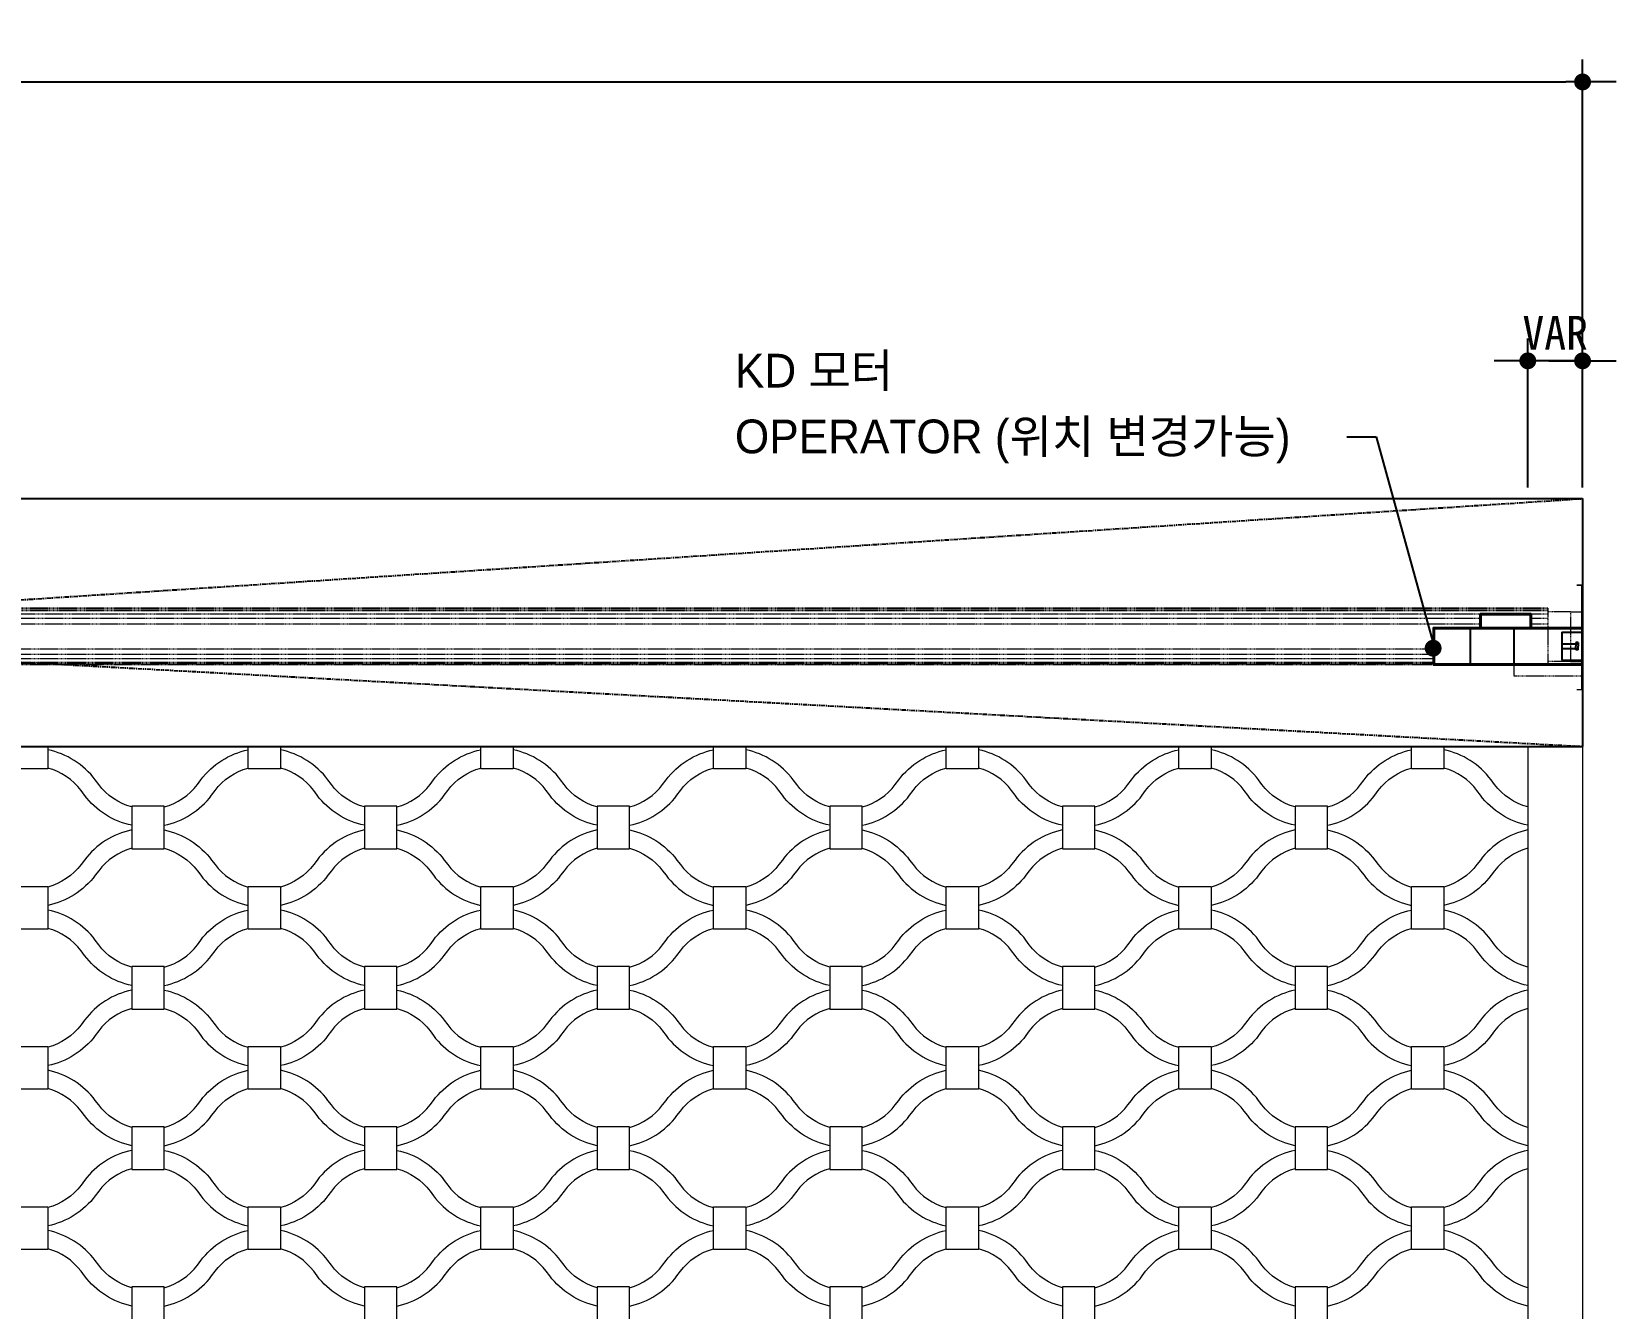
# Model space of a CAD drawing. Header units: millimetres. Extents: x -6941 to 136681, y 2065 to 58366.
# Drawn here: x 124029 to 127551, y 11319 to 14158 of the extents above; entities that cross this region are included whole.
import ezdxf

# ---------------------------------------------------------------- set-up
doc = ezdxf.new("R2010")
doc.units = ezdxf.units.MM
doc.header["$LTSCALE"] = 4
doc.header["$MEASUREMENT"] = 0
doc.linetypes.add('HIDDENX2', pattern=[0.75, 0.5, -0.25])
doc.linetypes.add('PHANTOM', pattern=[2.5, 1.25, -0.25, 0.25, -0.25, 0.25, -0.25])
doc.layers.get('0').update_dxf_attribs({"linetype": 'CONTINUOUS'})
doc.layers.get('DEFPOINTS').update_dxf_attribs({"linetype": 'CONTINUOUS'})
for name, color, linetype in [('A-DIMS', 7, 'CONTINUOUS'), ('A-MKXS-LEAD', 7, 'CONTINUOUS'), ('A-XXXX-TXT2', 3, 'CONTINUOUS'), ('도면층1', 4, 'CONTINUOUS')]:
    doc.layers.add(name, color=color, linetype=linetype)
doc.layers.add('DJ', color=7, linetype='CONTINUOUS', lineweight=5)
doc.styles.add('HY울릉도L', font='')
doc.styles.add('돋움', font='')
doc.styles.add('돋움체', font='')
doc.styles.get('HY울릉도L').set_extended_font_data('DotumChe')
doc.styles.get('돋움').set_extended_font_data('Dotum')
doc.styles.get('돋움체').set_extended_font_data('DotumChe')
doc.dimstyles.new('CDIM', dxfattribs={"dimtxt": 3, "dimasz": 1.5, "dimexe": 2, "dimexo": 1, "dimgap": 1, "dimtad": 1, "dimdec": 0, "dimrnd": 0.5, "dimzin": 0, "dimdsep": 32, "dimlunit": 6, "dimtxsty": 'HY울릉도L', "dimblk1": '_CIDOT', "dimblk2": '_CIDOT', "dimsah": 1, "dimcen": 5.5, "dimclrd": 2, "dimclre": 2, "dimclrt": 7, "dimadec": 0, "dimazin": 0, "dimtfac": 1, "dimtdec": 0, "dimtix": 1, "dimtmove": 2, "dimatfit": 1, "dimldrblk": '_CIDOT', "dimfxl": 1, "dimtolj": 1, "dimtzin": 0, "dimlwd": -1, "dimarcsym": 0})

# ---------------------------------------------------------------- blocks, each defined once
blk = doc.blocks.new('_CIDOT')
at = {"color": 0, "linetype": 'ByBlock'}
blk.add_line((2, 0), (-1, 0), dxfattribs=at)
at = {"color": 0, "linetype": 'ByBlock', "const_width": 0.5}
blk.add_lwpolyline([(-0.25, 0, 1), (0.25, 0, 1)], format="xyb", close=True, dxfattribs=at)
blk = doc.blocks.new('*D160')
at = {"layer": 'A-DIMS', "lineweight": -2, "transparency": 16777216}
for p, q in [((127354.5, 13144.6), (127354.5, 13476)), ((127476.2, 13144.6), (127476.2, 13476))]:
    blk.add_line(p, q, dxfattribs=at)
at = {"layer": 'A-DIMS', "transparency": 16777216}
for p, q in [((127317, 13426), (127279.5, 13426)), ((127476.2, 13426), (127354.5, 13426)), ((127513.7, 13426), (127551.2, 13426))]:
    blk.add_line(p, q, dxfattribs=at)
at = {"layer": 'DEFPOINTS', "color": 0, "transparency": 16777216}
for p in [(127354.5, 13426), (127354.5, 13119.6), (127476.2, 13119.6)]:
    blk.add_point(p, dxfattribs=at)
at = {"layer": 'A-DIMS', "transparency": 16777216, "xscale": 37.5, "yscale": 37.5, "zscale": 37.5}
blk.add_blockref('_CIDOT', (127354.5, 13426), dxfattribs=at)
at = {"layer": 'A-DIMS', "transparency": 16777216, "xscale": 37.5, "yscale": 37.5, "zscale": 37.5, "rotation": 180}
blk.add_blockref('_CIDOT', (127476.2, 13426), dxfattribs=at)
at = {"layer": 'A-DIMS', "color": 3, "transparency": 16777216, "insert": (127415.3, 13488.5), "char_height": 75, "attachment_point": 5, "style": '돋움체'}
blk.add_mtext('\\A1;VAR', dxfattribs=at)
blk = doc.blocks.new('*D161')
at = {"layer": 'A-DIMS', "lineweight": -2, "transparency": 16777216}
for p, q in [((118972.5, 13266.8), (118972.5, 14096.1)), ((127476.2, 13451), (127476.2, 14096.1))]:
    blk.add_line(p, q, dxfattribs=at)
at = {"layer": 'A-DIMS', "transparency": 16777216}
blk.add_line((119010, 14046.1), (127438.7, 14046.1), dxfattribs=at)
at = {"layer": 'DEFPOINTS', "color": 0, "transparency": 16777216}
for p in [(127476.2, 14046.1), (127476.2, 13426), (118972.5, 13241.8)]:
    blk.add_point(p, dxfattribs=at)
at = {"layer": 'A-DIMS', "transparency": 16777216, "xscale": 37.5, "yscale": 37.5, "zscale": 37.5, "rotation": 180}
blk.add_blockref('_CIDOT', (118972.5, 14046.1), dxfattribs=at)
at = {"layer": 'A-DIMS', "transparency": 16777216, "xscale": 37.5, "yscale": 37.5, "zscale": 37.5}
blk.add_blockref('_CIDOT', (127476.2, 14046.1), dxfattribs=at)
at = {"layer": 'A-DIMS', "color": 3, "transparency": 16777216, "insert": (123224.3, 14108.6), "char_height": 75, "attachment_point": 5, "style": '돋움체'}
blk.add_mtext('\\A1;VAR', dxfattribs=at)

msp = doc.modelspace()

# ---------------------------------------------------------------- linework, layer by layer
at = {"linetype": 'Continuous'}
for p, q in [((126952.25, 13257.09), (127017.22, 13257.09)), ((127017.22, 13257.09), (127146.65, 12790.35))]:
    msp.add_line(p, q, dxfattribs=at)
at = {"linetype": 'Continuous', "const_width": 8.3}
msp.add_lwpolyline([(127142.5, 12790.35, 1), (127150.8, 12790.35, 1)], format="xyb", close=True, dxfattribs=at)
at = {"layer": 'A-MKXS-LEAD', "const_width": 18.75}
msp.add_lwpolyline([(127134.66, 12787.13, 1), (127153.41, 12787.13, 1)], format="xyb", close=True, dxfattribs=at)
at = {"layer": 'DJ', "color": 2, "linetype": 'HIDDENX2'}
for p, q in [((127399.29, 12875.97), (119028.06, 12875.97)), ((127399.29, 12873.76), (119028.06, 12873.76)), ((127399.29, 12870.44), (119028.06, 12870.44)), ((127248.91, 12862.69), (119028.06, 12862.69)), ((127399.29, 12862.69), (127361.67, 12862.69)), ((127399.29, 12875.97), (127399.29, 12749.83)), ((127449.45, 12868.23), (127399.29, 12868.23)), ((127449.45, 12868.23), (127449.45, 12757.58)), ((127449.45, 12868.23), (127474.86, 12868.23)), ((127248.91, 12852.88), (119028.06, 12852.88)), ((127248.91, 12840.56), (119028.06, 12840.56)), ((127399.29, 12852.88), (127361.67, 12852.88)), ((127399.29, 12840.56), (127361.67, 12840.56)), ((127144.04, 12785.24), (119028.06, 12785.24)), ((127144.04, 12772.92), (119028.06, 12772.92)), ((127144.04, 12763.11), (119028.06, 12763.11)), ((127144.04, 12755.36), (119028.06, 12755.36)), ((127144.04, 12752.04), (119028.06, 12752.04)), ((127323.7, 12752.45), (127323.7, 12726)), ((127449.45, 12757.58), (127399.29, 12757.58)), ((127449.45, 12757.58), (127474.86, 12757.58)), ((127399.29, 12749.83), (119028.06, 12749.83)), ((127323.7, 12726), (127474.37, 12726))]:
    msp.add_line(p, q, dxfattribs=at)
at = {"layer": 'DJ', "color": 3}
for p, q in [((127354.49, 12568.73), (127354.49, 9581.18)), ((127476.21, 12568.73), (127476.21, 9581.18))]:
    msp.add_line(p, q, dxfattribs=at)
at = {"layer": 'DJ', "color": 6}
for points in [[(124064.73, 12568.73), (124064.73, 12566.39), (124064.73, 12518.98), (123992.9, 12518.98), (123992.9, 12566.39), (123992.9, 12568.73)], [(124581.9, 12568.73), (124581.9, 12566.39), (124581.9, 12518.98), (124510.07, 12518.98), (124510.07, 12566.39), (124510.07, 12568.73)], [(125099.06, 12568.73), (125099.06, 12566.39), (125099.06, 12518.98), (125027.24, 12518.98), (125027.24, 12566.39), (125027.24, 12568.73)], [(125616.23, 12568.73), (125616.23, 12566.39), (125616.23, 12518.98), (125544.4, 12518.98), (125544.4, 12566.39), (125544.4, 12568.73)], [(126133.4, 12568.73), (126133.4, 12566.39), (126133.4, 12518.98), (126061.57, 12518.98), (126061.57, 12566.39), (126061.57, 12568.73)], [(126650.57, 12568.73), (126650.57, 12566.39), (126650.57, 12518.98), (126578.74, 12518.98), (126578.74, 12566.39), (126578.74, 12568.73)], [(127167.74, 12568.73), (127167.74, 12566.39), (127167.74, 12518.98), (127095.91, 12518.98), (127095.91, 12566.39), (127095.91, 12568.73)]]:
    msp.add_lwpolyline(points, dxfattribs=at)
for points in [[(124251.48, 12434.13, -0.167065), (124177.76, 12484.16), (124170.17, 12494.27, 0.1826455), (124064.73, 12561.26, 0.1826455)], [(124323.31, 12434.13, 0.167065), (124397.04, 12484.16), (124404.62, 12494.27, -0.1826455), (124510.07, 12561.26, -0.1826455)], [(124768.65, 12434.13, -0.167065), (124694.93, 12484.16), (124687.34, 12494.27, 0.1826455), (124581.9, 12561.26, 0.1826455)], [(124840.48, 12434.13, 0.167065), (124914.21, 12484.16), (124921.79, 12494.27, -0.1826455), (125027.24, 12561.26, -0.1826455)], [(125285.82, 12434.13, -0.167065), (125212.09, 12484.16), (125204.51, 12494.27, 0.1826455), (125099.06, 12561.26, 0.1826455)], [(125357.65, 12434.13, 0.167065), (125431.37, 12484.16), (125438.96, 12494.27, -0.1826455), (125544.4, 12561.26, -0.1826455)], [(125802.99, 12434.13, -0.167065), (125729.26, 12484.16), (125721.68, 12494.27, 0.1826455), (125616.23, 12561.26, 0.1826455)], [(125874.82, 12434.13, 0.167065), (125948.54, 12484.16), (125956.13, 12494.27, -0.1826455), (126061.57, 12561.26, -0.1826455)], [(126320.16, 12434.13, -0.167065), (126246.43, 12484.16), (126238.85, 12494.27, 0.1826455), (126133.4, 12561.26, 0.1826455)], [(126391.98, 12434.13, 0.167065), (126465.71, 12484.16), (126473.29, 12494.27, -0.1826455), (126578.74, 12561.26, -0.1826455)], [(126837.32, 12434.13, -0.167065), (126763.6, 12484.16), (126756.01, 12494.27, 0.1826455), (126650.57, 12561.26, 0.1826455)], [(126909.15, 12434.13, 0.167065), (126982.88, 12484.16), (126990.46, 12494.27, -0.1826455), (127095.91, 12561.26, -0.1826455)], [(127354.49, 12434.13, -0.167065), (127280.77, 12484.16), (127273.18, 12494.27, 0.1826455), (127167.74, 12561.26, 0.1826455)], [(124251.48, 12393.38, -0.1826455), (124146.04, 12460.37), (124138.45, 12470.48, 0.167065), (124064.73, 12520.51)], [(124323.31, 12393.38, 0.1826455), (124428.76, 12460.37), (124436.34, 12470.48, -0.167065), (124510.07, 12520.51)], [(124768.65, 12393.38, -0.1826455), (124663.21, 12460.37), (124655.62, 12470.48, 0.167065), (124581.9, 12520.51)], [(124840.48, 12393.38, 0.1826455), (124945.92, 12460.37), (124953.51, 12470.48, -0.167065), (125027.24, 12520.51)], [(125285.82, 12393.38, -0.1826455), (125180.37, 12460.37), (125172.79, 12470.48, 0.167065), (125099.06, 12520.51)], [(125357.65, 12393.38, 0.1826455), (125463.09, 12460.37), (125470.68, 12470.48, -0.167065), (125544.4, 12520.51)], [(125802.99, 12393.38, -0.1826455), (125697.54, 12460.37), (125689.96, 12470.48, 0.167065), (125616.23, 12520.51)], [(125874.82, 12393.38, 0.1826455), (125980.26, 12460.37), (125987.85, 12470.48, -0.167065), (126061.57, 12520.51)], [(126320.16, 12393.38, -0.1826455), (126214.71, 12460.37), (126207.13, 12470.48, 0.167065), (126133.4, 12520.51)], [(126391.98, 12393.38, 0.1826455), (126497.43, 12460.37), (126505.01, 12470.48, -0.167065), (126578.74, 12520.51)], [(126837.32, 12393.38, -0.1826455), (126731.88, 12460.37), (126724.29, 12470.48, 0.167065), (126650.57, 12520.51)], [(126909.15, 12393.38, 0.1826455), (127014.6, 12460.37), (127022.18, 12470.48, -0.167065), (127095.91, 12520.51)], [(127354.49, 12393.38, -0.1826455), (127249.05, 12460.37), (127241.46, 12470.48, 0.167065), (127167.74, 12520.51)], [(124251.48, 12383.13, 0.1826455), (124146.04, 12316.14), (124138.45, 12306.02, -0.167065), (124064.73, 12255.99)], [(124323.31, 12383.13, -0.1826455), (124428.76, 12316.14), (124436.34, 12306.02, 0.167065), (124510.07, 12255.99)], [(124768.65, 12383.13, 0.1826455), (124663.21, 12316.14), (124655.62, 12306.02, -0.167065), (124581.9, 12255.99)], [(124840.48, 12383.13, -0.1826455), (124945.92, 12316.14), (124953.51, 12306.02, 0.167065), (125027.24, 12255.99)], [(125285.82, 12383.13, 0.1826455), (125180.37, 12316.14), (125172.79, 12306.02, -0.167065), (125099.06, 12255.99)], [(125357.65, 12383.13, -0.1826455), (125463.09, 12316.14), (125470.68, 12306.02, 0.167065), (125544.4, 12255.99)], [(125802.99, 12383.13, 0.1826455), (125697.54, 12316.14), (125689.96, 12306.02, -0.167065), (125616.23, 12255.99)], [(125874.82, 12383.13, -0.1826455), (125980.26, 12316.14), (125987.85, 12306.02, 0.167065), (126061.57, 12255.99)], [(126320.16, 12383.13, 0.1826455), (126214.71, 12316.14), (126207.13, 12306.02, -0.167065), (126133.4, 12255.99)], [(126391.98, 12383.13, -0.1826455), (126497.43, 12316.14), (126505.01, 12306.02, 0.167065), (126578.74, 12255.99)], [(126837.32, 12383.13, 0.1826455), (126731.88, 12316.14), (126724.29, 12306.02, -0.167065), (126650.57, 12255.99)], [(126909.15, 12383.13, -0.1826455), (127014.6, 12316.14), (127022.18, 12306.02, 0.167065), (127095.91, 12255.99)], [(127354.49, 12383.13, 0.1826455), (127249.05, 12316.14), (127241.46, 12306.02, -0.167065), (127167.74, 12255.99)], [(124251.48, 12342.38, 0.167065), (124177.76, 12292.35), (124170.17, 12282.23, -0.1826455), (124064.73, 12215.24, -0.1826455)], [(124323.31, 12342.38, -0.167065), (124397.04, 12292.35), (124404.62, 12282.23, 0.1826455), (124510.07, 12215.24, 0.1826455)], [(124768.65, 12342.38, 0.167065), (124694.93, 12292.35), (124687.34, 12282.23, -0.1826455), (124581.9, 12215.24, -0.1826455)], [(124840.48, 12342.38, -0.167065), (124914.21, 12292.35), (124921.79, 12282.23, 0.1826455), (125027.24, 12215.24, 0.1826455)], [(125285.82, 12342.38, 0.167065), (125212.09, 12292.35), (125204.51, 12282.23, -0.1826455), (125099.06, 12215.24, -0.1826455)], [(125357.65, 12342.38, -0.167065), (125431.37, 12292.35), (125438.96, 12282.23, 0.1826455), (125544.4, 12215.24, 0.1826455)], [(125802.99, 12342.38, 0.167065), (125729.26, 12292.35), (125721.68, 12282.23, -0.1826455), (125616.23, 12215.24, -0.1826455)], [(125874.82, 12342.38, -0.167065), (125948.54, 12292.35), (125956.13, 12282.23, 0.1826455), (126061.57, 12215.24, 0.1826455)], [(126320.16, 12342.38, 0.167065), (126246.43, 12292.35), (126238.85, 12282.23, -0.1826455), (126133.4, 12215.24, -0.1826455)], [(126391.98, 12342.38, -0.167065), (126465.71, 12292.35), (126473.29, 12282.23, 0.1826455), (126578.74, 12215.24, 0.1826455)], [(126837.32, 12342.38, 0.167065), (126763.6, 12292.35), (126756.01, 12282.23, -0.1826455), (126650.57, 12215.24, -0.1826455)], [(126909.15, 12342.38, -0.167065), (126982.88, 12292.35), (126990.46, 12282.23, 0.1826455), (127095.91, 12215.24, 0.1826455)], [(127354.49, 12342.38, 0.167065), (127280.77, 12292.35), (127273.18, 12282.23, -0.1826455), (127167.74, 12215.24, -0.1826455)], [(124251.48, 12077.86, -0.167065), (124177.76, 12127.89), (124170.17, 12138, 0.1826455), (124064.73, 12204.99, 0.1826455)], [(124323.31, 12077.86, 0.167065), (124397.04, 12127.89), (124404.62, 12138, -0.1826455), (124510.07, 12204.99, -0.1826455)], [(124768.65, 12077.86, -0.167065), (124694.93, 12127.89), (124687.34, 12138, 0.1826455), (124581.9, 12204.99, 0.1826455)], [(124840.48, 12077.86, 0.167065), (124914.21, 12127.89), (124921.79, 12138, -0.1826455), (125027.24, 12204.99, -0.1826455)], [(125285.82, 12077.86, -0.167065), (125212.09, 12127.89), (125204.51, 12138, 0.1826455), (125099.06, 12204.99, 0.1826455)], [(125357.65, 12077.86, 0.167065), (125431.37, 12127.89), (125438.96, 12138, -0.1826455), (125544.4, 12204.99, -0.1826455)], [(125802.99, 12077.86, -0.167065), (125729.26, 12127.89), (125721.68, 12138, 0.1826455), (125616.23, 12204.99, 0.1826455)], [(125874.82, 12077.86, 0.167065), (125948.54, 12127.89), (125956.13, 12138, -0.1826455), (126061.57, 12204.99, -0.1826455)], [(126320.16, 12077.86, -0.167065), (126246.43, 12127.89), (126238.85, 12138, 0.1826455), (126133.4, 12204.99, 0.1826455)], [(126391.98, 12077.86, 0.167065), (126465.71, 12127.89), (126473.29, 12138, -0.1826455), (126578.74, 12204.99, -0.1826455)], [(126837.32, 12077.86, -0.167065), (126763.6, 12127.89), (126756.01, 12138, 0.1826455), (126650.57, 12204.99, 0.1826455)], [(126909.15, 12077.86, 0.167065), (126982.88, 12127.89), (126990.46, 12138, -0.1826455), (127095.91, 12204.99, -0.1826455)], [(127354.49, 12077.86, -0.167065), (127280.77, 12127.89), (127273.18, 12138, 0.1826455), (127167.74, 12204.99, 0.1826455)], [(124251.48, 12037.11, -0.1826455), (124146.04, 12104.1), (124138.45, 12114.21, 0.167065), (124064.73, 12164.24)], [(124323.31, 12037.11, 0.1826455), (124428.76, 12104.1), (124436.34, 12114.21, -0.167065), (124510.07, 12164.24)], [(124768.65, 12037.11, -0.1826455), (124663.21, 12104.1), (124655.62, 12114.21, 0.167065), (124581.9, 12164.24)], [(124840.48, 12037.11, 0.1826455), (124945.92, 12104.1), (124953.51, 12114.21, -0.167065), (125027.24, 12164.24)], [(125285.82, 12037.11, -0.1826455), (125180.37, 12104.1), (125172.79, 12114.21, 0.167065), (125099.06, 12164.24)], [(125357.65, 12037.11, 0.1826455), (125463.09, 12104.1), (125470.68, 12114.21, -0.167065), (125544.4, 12164.24)], [(125802.99, 12037.11, -0.1826455), (125697.54, 12104.1), (125689.96, 12114.21, 0.167065), (125616.23, 12164.24)], [(125874.82, 12037.11, 0.1826455), (125980.26, 12104.1), (125987.85, 12114.21, -0.167065), (126061.57, 12164.24)], [(126320.16, 12037.11, -0.1826455), (126214.71, 12104.1), (126207.13, 12114.21, 0.167065), (126133.4, 12164.24)], [(126391.98, 12037.11, 0.1826455), (126497.43, 12104.1), (126505.01, 12114.21, -0.167065), (126578.74, 12164.24)], [(126837.32, 12037.11, -0.1826455), (126731.88, 12104.1), (126724.29, 12114.21, 0.167065), (126650.57, 12164.24)], [(126909.15, 12037.11, 0.1826455), (127014.6, 12104.1), (127022.18, 12114.21, -0.167065), (127095.91, 12164.24)], [(127354.49, 12037.11, -0.1826455), (127249.05, 12104.1), (127241.46, 12114.21, 0.167065), (127167.74, 12164.24)], [(124251.48, 12026.86, 0.1826455), (124146.04, 11959.87), (124138.45, 11949.75, -0.167065), (124064.73, 11899.72)], [(124323.31, 12026.86, -0.1826455), (124428.76, 11959.87), (124436.34, 11949.75, 0.167065), (124510.07, 11899.72)], [(124768.65, 12026.86, 0.1826455), (124663.21, 11959.87), (124655.62, 11949.75, -0.167065), (124581.9, 11899.72)], [(124840.48, 12026.86, -0.1826455), (124945.92, 11959.87), (124953.51, 11949.75, 0.167065), (125027.24, 11899.72)], [(125285.82, 12026.86, 0.1826455), (125180.37, 11959.87), (125172.79, 11949.75, -0.167065), (125099.06, 11899.72)], [(125357.65, 12026.86, -0.1826455), (125463.09, 11959.87), (125470.68, 11949.75, 0.167065), (125544.4, 11899.72)], [(125802.99, 12026.86, 0.1826455), (125697.54, 11959.87), (125689.96, 11949.75, -0.167065), (125616.23, 11899.72)], [(125874.82, 12026.86, -0.1826455), (125980.26, 11959.87), (125987.85, 11949.75, 0.167065), (126061.57, 11899.72)], [(126320.16, 12026.86, 0.1826455), (126214.71, 11959.87), (126207.13, 11949.75, -0.167065), (126133.4, 11899.72)], [(126391.98, 12026.86, -0.1826455), (126497.43, 11959.87), (126505.01, 11949.75, 0.167065), (126578.74, 11899.72)], [(126837.32, 12026.86, 0.1826455), (126731.88, 11959.87), (126724.29, 11949.75, -0.167065), (126650.57, 11899.72)], [(126909.15, 12026.86, -0.1826455), (127014.6, 11959.87), (127022.18, 11949.75, 0.167065), (127095.91, 11899.72)], [(127354.49, 12026.86, 0.1826455), (127249.05, 11959.87), (127241.46, 11949.75, -0.167065), (127167.74, 11899.72)], [(124251.48, 11986.11, 0.167065), (124177.76, 11936.08), (124170.17, 11925.96, -0.1826455), (124064.73, 11858.97, -0.1826455)], [(124323.31, 11986.11, -0.167065), (124397.04, 11936.08), (124404.62, 11925.96, 0.1826455), (124510.07, 11858.97, 0.1826455)], [(124768.65, 11986.11, 0.167065), (124694.93, 11936.08), (124687.34, 11925.96, -0.1826455), (124581.9, 11858.97, -0.1826455)], [(124840.48, 11986.11, -0.167065), (124914.21, 11936.08), (124921.79, 11925.96, 0.1826455), (125027.24, 11858.97, 0.1826455)], [(125285.82, 11986.11, 0.167065), (125212.09, 11936.08), (125204.51, 11925.96, -0.1826455), (125099.06, 11858.97, -0.1826455)], [(125357.65, 11986.11, -0.167065), (125431.37, 11936.08), (125438.96, 11925.96, 0.1826455), (125544.4, 11858.97, 0.1826455)], [(125802.99, 11986.11, 0.167065), (125729.26, 11936.08), (125721.68, 11925.96, -0.1826455), (125616.23, 11858.97, -0.1826455)], [(125874.82, 11986.11, -0.167065), (125948.54, 11936.08), (125956.13, 11925.96, 0.1826455), (126061.57, 11858.97, 0.1826455)], [(126320.16, 11986.11, 0.167065), (126246.43, 11936.08), (126238.85, 11925.96, -0.1826455), (126133.4, 11858.97, -0.1826455)], [(126391.98, 11986.11, -0.167065), (126465.71, 11936.08), (126473.29, 11925.96, 0.1826455), (126578.74, 11858.97, 0.1826455)], [(126837.32, 11986.11, 0.167065), (126763.6, 11936.08), (126756.01, 11925.96, -0.1826455), (126650.57, 11858.97, -0.1826455)], [(126909.15, 11986.11, -0.167065), (126982.88, 11936.08), (126990.46, 11925.96, 0.1826455), (127095.91, 11858.97, 0.1826455)], [(127354.49, 11986.11, 0.167065), (127280.77, 11936.08), (127273.18, 11925.96, -0.1826455), (127167.74, 11858.97, -0.1826455)], [(124251.48, 11721.59, -0.167065), (124177.76, 11771.62), (124170.17, 11781.73, 0.1826455), (124064.73, 11848.72, 0.1826455)], [(124323.31, 11721.59, 0.167065), (124397.04, 11771.62), (124404.62, 11781.73, -0.1826455), (124510.07, 11848.72, -0.1826455)], [(124768.65, 11721.59, -0.167065), (124694.93, 11771.62), (124687.34, 11781.73, 0.1826455), (124581.9, 11848.72, 0.1826455)], [(124840.48, 11721.59, 0.167065), (124914.21, 11771.62), (124921.79, 11781.73, -0.1826455), (125027.24, 11848.72, -0.1826455)], [(125285.82, 11721.59, -0.167065), (125212.09, 11771.62), (125204.51, 11781.73, 0.1826455), (125099.06, 11848.72, 0.1826455)], [(125357.65, 11721.59, 0.167065), (125431.37, 11771.62), (125438.96, 11781.73, -0.1826455), (125544.4, 11848.72, -0.1826455)], [(125802.99, 11721.59, -0.167065), (125729.26, 11771.62), (125721.68, 11781.73, 0.1826455), (125616.23, 11848.72, 0.1826455)], [(125874.82, 11721.59, 0.167065), (125948.54, 11771.62), (125956.13, 11781.73, -0.1826455), (126061.57, 11848.72, -0.1826455)], [(126320.16, 11721.59, -0.167065), (126246.43, 11771.62), (126238.85, 11781.73, 0.1826455), (126133.4, 11848.72, 0.1826455)], [(126391.98, 11721.59, 0.167065), (126465.71, 11771.62), (126473.29, 11781.73, -0.1826455), (126578.74, 11848.72, -0.1826455)], [(126837.32, 11721.59, -0.167065), (126763.6, 11771.62), (126756.01, 11781.73, 0.1826455), (126650.57, 11848.72, 0.1826455)], [(126909.15, 11721.59, 0.167065), (126982.88, 11771.62), (126990.46, 11781.73, -0.1826455), (127095.91, 11848.72, -0.1826455)], [(127354.49, 11721.59, -0.167065), (127280.77, 11771.62), (127273.18, 11781.73, 0.1826455), (127167.74, 11848.72, 0.1826455)], [(124251.48, 11680.84, -0.1826455), (124146.04, 11747.83), (124138.45, 11757.94, 0.167065), (124064.73, 11807.97)], [(124323.31, 11680.84, 0.1826455), (124428.76, 11747.83), (124436.34, 11757.94, -0.167065), (124510.07, 11807.97)], [(124768.65, 11680.84, -0.1826455), (124663.21, 11747.83), (124655.62, 11757.94, 0.167065), (124581.9, 11807.97)], [(124840.48, 11680.84, 0.1826455), (124945.92, 11747.83), (124953.51, 11757.94, -0.167065), (125027.24, 11807.97)], [(125285.82, 11680.84, -0.1826455), (125180.37, 11747.83), (125172.79, 11757.94, 0.167065), (125099.06, 11807.97)], [(125357.65, 11680.84, 0.1826455), (125463.09, 11747.83), (125470.68, 11757.94, -0.167065), (125544.4, 11807.97)], [(125802.99, 11680.84, -0.1826455), (125697.54, 11747.83), (125689.96, 11757.94, 0.167065), (125616.23, 11807.97)], [(125874.82, 11680.84, 0.1826455), (125980.26, 11747.83), (125987.85, 11757.94, -0.167065), (126061.57, 11807.97)], [(126320.16, 11680.84, -0.1826455), (126214.71, 11747.83), (126207.13, 11757.94, 0.167065), (126133.4, 11807.97)], [(126391.98, 11680.84, 0.1826455), (126497.43, 11747.83), (126505.01, 11757.94, -0.167065), (126578.74, 11807.97)], [(126837.32, 11680.84, -0.1826455), (126731.88, 11747.83), (126724.29, 11757.94, 0.167065), (126650.57, 11807.97)], [(126909.15, 11680.84, 0.1826455), (127014.6, 11747.83), (127022.18, 11757.94, -0.167065), (127095.91, 11807.97)], [(127354.49, 11680.84, -0.1826455), (127249.05, 11747.83), (127241.46, 11757.94, 0.167065), (127167.74, 11807.97)], [(124251.48, 11670.59, 0.1826455), (124146.04, 11603.59), (124138.45, 11593.48, -0.167065), (124064.73, 11543.45)], [(124323.31, 11670.59, -0.1826455), (124428.76, 11603.59), (124436.34, 11593.48, 0.167065), (124510.07, 11543.45)], [(124768.65, 11670.59, 0.1826455), (124663.21, 11603.59), (124655.62, 11593.48, -0.167065), (124581.9, 11543.45)], [(124840.48, 11670.59, -0.1826455), (124945.92, 11603.59), (124953.51, 11593.48, 0.167065), (125027.24, 11543.45)], [(125285.82, 11670.59, 0.1826455), (125180.37, 11603.59), (125172.79, 11593.48, -0.167065), (125099.06, 11543.45)], [(125357.65, 11670.59, -0.1826455), (125463.09, 11603.59), (125470.68, 11593.48, 0.167065), (125544.4, 11543.45)], [(125802.99, 11670.59, 0.1826455), (125697.54, 11603.59), (125689.96, 11593.48, -0.167065), (125616.23, 11543.45)], [(125874.82, 11670.59, -0.1826455), (125980.26, 11603.59), (125987.85, 11593.48, 0.167065), (126061.57, 11543.45)], [(126320.16, 11670.59, 0.1826455), (126214.71, 11603.59), (126207.13, 11593.48, -0.167065), (126133.4, 11543.45)], [(126391.98, 11670.59, -0.1826455), (126497.43, 11603.59), (126505.01, 11593.48, 0.167065), (126578.74, 11543.45)], [(126837.32, 11670.59, 0.1826455), (126731.88, 11603.59), (126724.29, 11593.48, -0.167065), (126650.57, 11543.45)], [(126909.15, 11670.59, -0.1826455), (127014.6, 11603.59), (127022.18, 11593.48, 0.167065), (127095.91, 11543.45)], [(127354.49, 11670.59, 0.1826455), (127249.05, 11603.59), (127241.46, 11593.48, -0.167065), (127167.74, 11543.45)], [(124251.48, 11629.84, 0.167065), (124177.76, 11579.81), (124170.17, 11569.69, -0.1826455), (124064.73, 11502.7, -0.1826455)], [(124323.31, 11629.84, -0.167065), (124397.04, 11579.81), (124404.62, 11569.69, 0.1826455), (124510.07, 11502.7, 0.1826455)], [(124768.65, 11629.84, 0.167065), (124694.93, 11579.81), (124687.34, 11569.69, -0.1826455), (124581.9, 11502.7, -0.1826455)], [(124840.48, 11629.84, -0.167065), (124914.21, 11579.81), (124921.79, 11569.69, 0.1826455), (125027.24, 11502.7, 0.1826455)], [(125285.82, 11629.84, 0.167065), (125212.09, 11579.81), (125204.51, 11569.69, -0.1826455), (125099.06, 11502.7, -0.1826455)], [(125357.65, 11629.84, -0.167065), (125431.37, 11579.81), (125438.96, 11569.69, 0.1826455), (125544.4, 11502.7, 0.1826455)], [(125802.99, 11629.84, 0.167065), (125729.26, 11579.81), (125721.68, 11569.69, -0.1826455), (125616.23, 11502.7, -0.1826455)], [(125874.82, 11629.84, -0.167065), (125948.54, 11579.81), (125956.13, 11569.69, 0.1826455), (126061.57, 11502.7, 0.1826455)], [(126320.16, 11629.84, 0.167065), (126246.43, 11579.81), (126238.85, 11569.69, -0.1826455), (126133.4, 11502.7, -0.1826455)], [(126391.98, 11629.84, -0.167065), (126465.71, 11579.81), (126473.29, 11569.69, 0.1826455), (126578.74, 11502.7, 0.1826455)], [(126837.32, 11629.84, 0.167065), (126763.6, 11579.81), (126756.01, 11569.69, -0.1826455), (126650.57, 11502.7, -0.1826455)], [(126909.15, 11629.84, -0.167065), (126982.88, 11579.81), (126990.46, 11569.69, 0.1826455), (127095.91, 11502.7, 0.1826455)], [(127354.49, 11629.84, 0.167065), (127280.77, 11579.81), (127273.18, 11569.69, -0.1826455), (127167.74, 11502.7, -0.1826455)], [(124251.48, 11365.32, -0.167065), (124177.76, 11415.35), (124170.17, 11425.46, 0.1826455), (124064.73, 11492.45, 0.1826455)], [(124323.31, 11365.32, 0.167065), (124397.04, 11415.35), (124404.62, 11425.46, -0.1826455), (124510.07, 11492.45, -0.1826455)], [(124768.65, 11365.32, -0.167065), (124694.93, 11415.35), (124687.34, 11425.46, 0.1826455), (124581.9, 11492.45, 0.1826455)], [(124840.48, 11365.32, 0.167065), (124914.21, 11415.35), (124921.79, 11425.46, -0.1826455), (125027.24, 11492.45, -0.1826455)], [(125285.82, 11365.32, -0.167065), (125212.09, 11415.35), (125204.51, 11425.46, 0.1826455), (125099.06, 11492.45, 0.1826455)], [(125357.65, 11365.32, 0.167065), (125431.37, 11415.35), (125438.96, 11425.46, -0.1826455), (125544.4, 11492.45, -0.1826455)], [(125802.99, 11365.32, -0.167065), (125729.26, 11415.35), (125721.68, 11425.46, 0.1826455), (125616.23, 11492.45, 0.1826455)], [(125874.82, 11365.32, 0.167065), (125948.54, 11415.35), (125956.13, 11425.46, -0.1826455), (126061.57, 11492.45, -0.1826455)], [(126320.16, 11365.32, -0.167065), (126246.43, 11415.35), (126238.85, 11425.46, 0.1826455), (126133.4, 11492.45, 0.1826455)], [(126391.98, 11365.32, 0.167065), (126465.71, 11415.35), (126473.29, 11425.46, -0.1826455), (126578.74, 11492.45, -0.1826455)], [(126837.32, 11365.32, -0.167065), (126763.6, 11415.35), (126756.01, 11425.46, 0.1826455), (126650.57, 11492.45, 0.1826455)], [(126909.15, 11365.32, 0.167065), (126982.88, 11415.35), (126990.46, 11425.46, -0.1826455), (127095.91, 11492.45, -0.1826455)], [(127354.49, 11365.32, -0.167065), (127280.77, 11415.35), (127273.18, 11425.46, 0.1826455), (127167.74, 11492.45, 0.1826455)], [(124251.48, 11324.56, -0.1826455), (124146.04, 11391.56), (124138.45, 11401.67, 0.167065), (124064.73, 11451.7)], [(124323.31, 11324.56, 0.1826455), (124428.76, 11391.56), (124436.34, 11401.67, -0.167065), (124510.07, 11451.7)], [(124768.65, 11324.56, -0.1826455), (124663.21, 11391.56), (124655.62, 11401.67, 0.167065), (124581.9, 11451.7)], [(124840.48, 11324.56, 0.1826455), (124945.92, 11391.56), (124953.51, 11401.67, -0.167065), (125027.24, 11451.7)], [(125285.82, 11324.56, -0.1826455), (125180.37, 11391.56), (125172.79, 11401.67, 0.167065), (125099.06, 11451.7)], [(125357.65, 11324.56, 0.1826455), (125463.09, 11391.56), (125470.68, 11401.67, -0.167065), (125544.4, 11451.7)], [(125802.99, 11324.56, -0.1826455), (125697.54, 11391.56), (125689.96, 11401.67, 0.167065), (125616.23, 11451.7)], [(125874.82, 11324.56, 0.1826455), (125980.26, 11391.56), (125987.85, 11401.67, -0.167065), (126061.57, 11451.7)], [(126320.16, 11324.56, -0.1826455), (126214.71, 11391.56), (126207.13, 11401.67, 0.167065), (126133.4, 11451.7)], [(126391.98, 11324.56, 0.1826455), (126497.43, 11391.56), (126505.01, 11401.67, -0.167065), (126578.74, 11451.7)], [(126837.32, 11324.56, -0.1826455), (126731.88, 11391.56), (126724.29, 11401.67, 0.167065), (126650.57, 11451.7)], [(126909.15, 11324.56, 0.1826455), (127014.6, 11391.56), (127022.18, 11401.67, -0.167065), (127095.91, 11451.7)], [(127354.49, 11324.56, -0.1826455), (127249.05, 11391.56), (127241.46, 11401.67, 0.167065), (127167.74, 11451.7)]]:
    msp.add_lwpolyline(points, format="xyb", dxfattribs=at)
for points in [[(124251.48, 12435.66), (124251.48, 12340.85), (124287.4, 12340.85), (124323.31, 12340.85), (124323.31, 12435.66), (124287.4, 12435.66)], [(124768.65, 12435.66), (124768.65, 12340.85), (124804.57, 12340.85), (124840.48, 12340.85), (124840.48, 12435.66), (124804.57, 12435.66)], [(125285.82, 12435.66), (125285.82, 12340.85), (125321.73, 12340.85), (125357.65, 12340.85), (125357.65, 12435.66), (125321.73, 12435.66)], [(125802.99, 12435.66), (125802.99, 12340.85), (125838.9, 12340.85), (125874.82, 12340.85), (125874.82, 12435.66), (125838.9, 12435.66)], [(126320.16, 12435.66), (126320.16, 12340.85), (126356.07, 12340.85), (126391.98, 12340.85), (126391.98, 12435.66), (126356.07, 12435.66)], [(126837.32, 12435.66), (126837.32, 12340.85), (126873.24, 12340.85), (126909.15, 12340.85), (126909.15, 12435.66), (126873.24, 12435.66)], [(124064.73, 12257.53), (124064.73, 12210.12), (124064.73, 12162.71), (123992.9, 12162.71), (123992.9, 12210.12), (123992.9, 12257.53)], [(124581.9, 12257.53), (124581.9, 12210.12), (124581.9, 12162.71), (124510.07, 12162.71), (124510.07, 12210.12), (124510.07, 12257.53)], [(125099.06, 12257.53), (125099.06, 12210.12), (125099.06, 12162.71), (125027.24, 12162.71), (125027.24, 12210.12), (125027.24, 12257.53)], [(125616.23, 12257.53), (125616.23, 12210.12), (125616.23, 12162.71), (125544.4, 12162.71), (125544.4, 12210.12), (125544.4, 12257.53)], [(126133.4, 12257.53), (126133.4, 12210.12), (126133.4, 12162.71), (126061.57, 12162.71), (126061.57, 12210.12), (126061.57, 12257.53)], [(126650.57, 12257.53), (126650.57, 12210.12), (126650.57, 12162.71), (126578.74, 12162.71), (126578.74, 12210.12), (126578.74, 12257.53)], [(127167.74, 12257.53), (127167.74, 12210.12), (127167.74, 12162.71), (127095.91, 12162.71), (127095.91, 12210.12), (127095.91, 12257.53)], [(124251.48, 12079.39), (124251.48, 11984.58), (124287.4, 11984.58), (124323.31, 11984.58), (124323.31, 12079.39), (124287.4, 12079.39)], [(124768.65, 12079.39), (124768.65, 11984.58), (124804.57, 11984.58), (124840.48, 11984.58), (124840.48, 12079.39), (124804.57, 12079.39)], [(125285.82, 12079.39), (125285.82, 11984.58), (125321.73, 11984.58), (125357.65, 11984.58), (125357.65, 12079.39), (125321.73, 12079.39)], [(125802.99, 12079.39), (125802.99, 11984.58), (125838.9, 11984.58), (125874.82, 11984.58), (125874.82, 12079.39), (125838.9, 12079.39)], [(126320.16, 12079.39), (126320.16, 11984.58), (126356.07, 11984.58), (126391.98, 11984.58), (126391.98, 12079.39), (126356.07, 12079.39)], [(126837.32, 12079.39), (126837.32, 11984.58), (126873.24, 11984.58), (126909.15, 11984.58), (126909.15, 12079.39), (126873.24, 12079.39)], [(124064.73, 11901.25), (124064.73, 11853.85), (124064.73, 11806.44), (123992.9, 11806.44), (123992.9, 11853.85), (123992.9, 11901.25)], [(124581.9, 11901.25), (124581.9, 11853.85), (124581.9, 11806.44), (124510.07, 11806.44), (124510.07, 11853.85), (124510.07, 11901.25)], [(125099.06, 11901.25), (125099.06, 11853.85), (125099.06, 11806.44), (125027.24, 11806.44), (125027.24, 11853.85), (125027.24, 11901.25)], [(125616.23, 11901.25), (125616.23, 11853.85), (125616.23, 11806.44), (125544.4, 11806.44), (125544.4, 11853.85), (125544.4, 11901.25)], [(126133.4, 11901.25), (126133.4, 11853.85), (126133.4, 11806.44), (126061.57, 11806.44), (126061.57, 11853.85), (126061.57, 11901.25)], [(126650.57, 11901.25), (126650.57, 11853.85), (126650.57, 11806.44), (126578.74, 11806.44), (126578.74, 11853.85), (126578.74, 11901.25)], [(127167.74, 11901.25), (127167.74, 11853.85), (127167.74, 11806.44), (127095.91, 11806.44), (127095.91, 11853.85), (127095.91, 11901.25)], [(124251.48, 11723.12), (124251.48, 11628.3), (124287.4, 11628.3), (124323.31, 11628.3), (124323.31, 11723.12), (124287.4, 11723.12)], [(124768.65, 11723.12), (124768.65, 11628.3), (124804.57, 11628.3), (124840.48, 11628.3), (124840.48, 11723.12), (124804.57, 11723.12)], [(125285.82, 11723.12), (125285.82, 11628.3), (125321.73, 11628.3), (125357.65, 11628.3), (125357.65, 11723.12), (125321.73, 11723.12)], [(125802.99, 11723.12), (125802.99, 11628.3), (125838.9, 11628.3), (125874.82, 11628.3), (125874.82, 11723.12), (125838.9, 11723.12)], [(126320.16, 11723.12), (126320.16, 11628.3), (126356.07, 11628.3), (126391.98, 11628.3), (126391.98, 11723.12), (126356.07, 11723.12)], [(126837.32, 11723.12), (126837.32, 11628.3), (126873.24, 11628.3), (126909.15, 11628.3), (126909.15, 11723.12), (126873.24, 11723.12)], [(124064.73, 11544.98), (124064.73, 11497.58), (124064.73, 11450.17), (123992.9, 11450.17), (123992.9, 11497.58), (123992.9, 11544.98)], [(124581.9, 11544.98), (124581.9, 11497.58), (124581.9, 11450.17), (124510.07, 11450.17), (124510.07, 11497.58), (124510.07, 11544.98)], [(125099.06, 11544.98), (125099.06, 11497.58), (125099.06, 11450.17), (125027.24, 11450.17), (125027.24, 11497.58), (125027.24, 11544.98)], [(125616.23, 11544.98), (125616.23, 11497.58), (125616.23, 11450.17), (125544.4, 11450.17), (125544.4, 11497.58), (125544.4, 11544.98)], [(126133.4, 11544.98), (126133.4, 11497.58), (126133.4, 11450.17), (126061.57, 11450.17), (126061.57, 11497.58), (126061.57, 11544.98)], [(126650.57, 11544.98), (126650.57, 11497.58), (126650.57, 11450.17), (126578.74, 11450.17), (126578.74, 11497.58), (126578.74, 11544.98)], [(127167.74, 11544.98), (127167.74, 11497.58), (127167.74, 11450.17), (127095.91, 11450.17), (127095.91, 11497.58), (127095.91, 11544.98)], [(124251.48, 11366.85), (124251.48, 11272.03), (124287.4, 11272.03), (124323.31, 11272.03), (124323.31, 11366.85), (124287.4, 11366.85)], [(124768.65, 11366.85), (124768.65, 11272.03), (124804.57, 11272.03), (124840.48, 11272.03), (124840.48, 11366.85), (124804.57, 11366.85)], [(125285.82, 11366.85), (125285.82, 11272.03), (125321.73, 11272.03), (125357.65, 11272.03), (125357.65, 11366.85), (125321.73, 11366.85)], [(125802.99, 11366.85), (125802.99, 11272.03), (125838.9, 11272.03), (125874.82, 11272.03), (125874.82, 11366.85), (125838.9, 11366.85)], [(126320.16, 11366.85), (126320.16, 11272.03), (126356.07, 11272.03), (126391.98, 11272.03), (126391.98, 11366.85), (126356.07, 11366.85)], [(126837.32, 11366.85), (126837.32, 11272.03), (126873.24, 11272.03), (126909.15, 11272.03), (126909.15, 11366.85), (126873.24, 11366.85)]]:
    msp.add_lwpolyline(points, close=True, dxfattribs=at)
at = {"layer": '도면층1', "linetype": 'PHANTOM', "ltscale": 2}
for p, q in [((118972.45, 12568.73), (127476.21, 13119.64)), ((118972.45, 13027.53), (127476.21, 12568.73))]:
    msp.add_line(p, q, dxfattribs=at)
at = {"layer": '도면층1'}
for p, q in [((118972.45, 13119.64), (127476.21, 13119.64)), ((127476.21, 13119.64), (127476.21, 12568.73)), ((118972.45, 12568.73), (127476.21, 12568.73))]:
    msp.add_line(p, q, dxfattribs=at)
at = {"layer": '도면층1', "ltscale": 3}
for p, q in [((127248.91, 12864.05), (127361.67, 12864.05)), ((127248.91, 12833.49), (127248.91, 12864.05)), ((127251, 12861.96), (127359.58, 12861.96)), ((127251, 12833.49), (127251, 12861.96)), ((127359.58, 12861.96), (127359.58, 12833.49)), ((127361.67, 12864.05), (127361.67, 12833.49)), ((127144.04, 12833.49), (127474.37, 12833.49)), ((127144.04, 12833.49), (127144.04, 12749.83)), ((127146.65, 12830.88), (127474.37, 12830.88)), ((127146.65, 12830.88), (127146.65, 12749.83)), ((127226.67, 12830.88), (127226.67, 12749.83)), ((127323.7, 12830.88), (127323.7, 12749.83)), ((127430.05, 12823.03), (127430.05, 12760.29)), ((127430.05, 12823.03), (127474.37, 12823.03)), ((127430.05, 12796.58), (127466.72, 12796.58)), ((127430.05, 12786.74), (127466.72, 12786.74)), ((127466.72, 12799.83), (127461.37, 12799.83)), ((127461.37, 12799.83), (127461.37, 12791.66)), ((127461.37, 12783.49), (127461.37, 12791.66)), ((127466.72, 12799.83), (127466.72, 12791.66)), ((127466.72, 12783.49), (127466.72, 12791.66)), ((127144.04, 12752.45), (127474.37, 12752.45)), ((127430.05, 12760.29), (127474.37, 12760.29)), ((127466.72, 12783.49), (127461.37, 12783.49)), ((127144.04, 12749.83), (127474.37, 12749.83))]:
    msp.add_line(p, q, dxfattribs=at)
at = {"layer": '도면층1', "color": 0, "linetype": 'Continuous', "const_width": 3.54}
msp.add_lwpolyline([(127463.3, 12927.31), (127474.37, 12927.31), (127474.37, 12694.95), (127463.3, 12694.95)], dxfattribs=at)

# ---------------------------------------------------------------- texts
at = {"layer": 'A-XXXX-TXT2', "style": '돋움'}
for s, p in [('KD 모터', (125591.95, 13366.7)), ('OPERATOR (위치 변경가능)', (125591.95, 13220.47))]:
    msp.add_text(s, height=75, dxfattribs=at).set_placement(p)

# ---------------------------------------------------------------- dimensions: what is measured, and where the dimension line sits
at = {"layer": 'A-DIMS'}
dim = msp.add_linear_dim(base=(127476.21, 14046.08), p1=(118972.45, 13241.78), p2=(127476.21, 13426), text='VAR', dimstyle='CDIM', override={"dimscale": 25, "dimtxsty": '돋움체', "dimclrd": 256, "dimclre": 256, "dimclrt": 3}, dxfattribs=at)
dim.commit()
dim.dimension.update_dxf_attribs({"geometry": '*D161', "text_midpoint": (123224.33, 14108.63)})
dim = msp.add_linear_dim(base=(127354.49, 13426), p1=(127476.21, 13119.64), p2=(127354.49, 13119.64), angle=180, text='VAR', dimstyle='CDIM', override={"dimscale": 25, "dimtxsty": '돋움체', "dimclrd": 256, "dimclre": 256, "dimclrt": 3}, dxfattribs=at)
dim.commit()
dim.dimension.update_dxf_attribs({"geometry": '*D160', "text_midpoint": (127415.35, 13488.55)})

doc.saveas('drawing.dxf')
